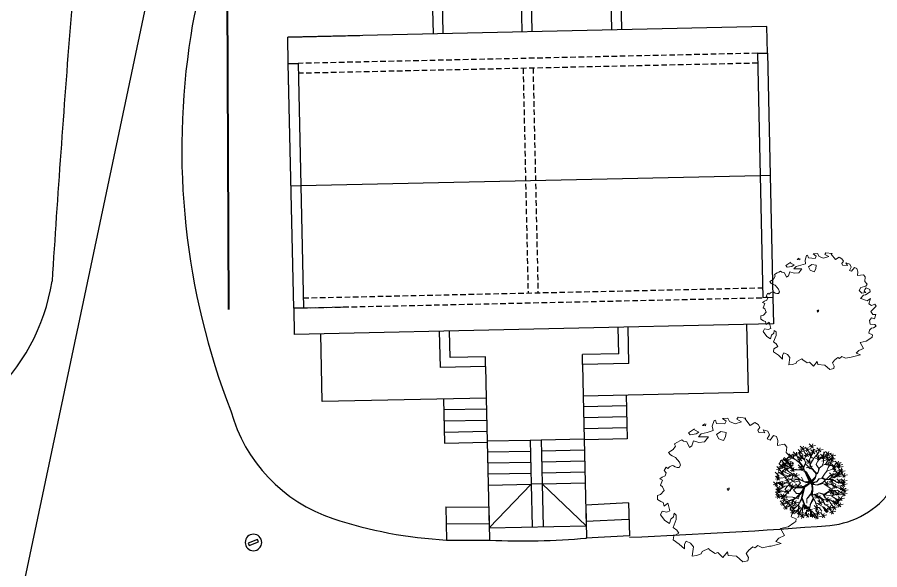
# Model space of a CAD drawing. Extents: x 2080 to 102399, y 2071 to 93424.
# Drawn here: x 86423 to 87206, y 80015 to 80517 of the extents above; entities that cross this region are included whole.
import ezdxf

# ---------------------------------------------------------------- set-up
doc = ezdxf.new("R2010")
doc.units = 0
doc.header["$LTSCALE"] = 20
doc.header["$MEASUREMENT"] = 0
doc.linetypes.add('HIDDEN', pattern=[0.375, 0.25, -0.125])
for name, color, linetype in [('DIMLINE', 254, 'Continuous'), ('ELEC', 11, 'Continuous'), ('road', 2, 'Continuous'), ('Roof lilne', 31, 'Continuous'), ('wall', 13, 'Continuous')]:
    doc.layers.add(name, color=color, linetype=linetype)
for name, color, linetype, lineweight in [('fence', 13, 'FENCELINE2', 40), ('Mango tree', 96, 'Continuous', 5), ('NEEM TREE', 84, 'Continuous', 5), ('sappotta', 114, 'Continuous', 5), ('tree', 60, 'Continuous', 0)]:
    doc.layers.add(name, color=color, linetype=linetype, lineweight=lineweight)
doc.linetypes.add('FENCELINE2', pattern='A,0.25,-0.1,[132,ltypeshp.shx,S=0.1,R=0,X=-0.1,Y=0],-0.1,1', length=1.45)

# ---------------------------------------------------------------- blocks, each defined once
blk = doc.blocks.new('TREE')
at = {"layer": 'tree', "linetype": 'ByBlock'}
for p, q in [((-0.273, 0.545), (-0.259, 0.653)), ((-0.205, 0.66), (-0.11, 0.584)), ((-0.172, 0.588), (-0.158, 0.695)), ((-0.135, 0.66), (-0.04, 0.584)), ((-0.103, 0.588), (-0.088, 0.695)), ((-0.033, 0.707), (0.062, 0.63)), ((-0.033, 0.664), (0.053, 0.689)), ((-0.03, 0.559), (-0.016, 0.666)), ((0.018, 0.656), (0.113, 0.579)), ((0.05, 0.583), (0.064, 0.691)), ((0.156, 0.556), (0.17, 0.664)), ((-0.47, 0.529), (-0.375, 0.452)), ((-0.47, 0.486), (-0.384, 0.511)), ((-0.437, 0.456), (-0.423, 0.564)), ((-0.314, 0.437), (-0.398, 0.504)), ((-0.362, 0.522), (-0.276, 0.546)), ((-0.361, 0.564), (-0.266, 0.488)), ((-0.329, 0.492), (-0.314, 0.599)), ((-0.306, 0.575), (-0.22, 0.6)), ((-0.29, 0.511), (-0.303, 0.57)), ((-0.206, 0.427), (-0.29, 0.511)), ((-0.224, 0.58), (-0.128, 0.503)), ((-0.224, 0.537), (-0.138, 0.562)), ((-0.207, 0.433), (-0.217, 0.605)), ((-0.205, 0.617), (-0.119, 0.642)), ((-0.191, 0.507), (-0.177, 0.615)), ((-0.14, 0.483), (-0.144, 0.522)), ((-0.135, 0.617), (-0.049, 0.642)), ((-0.118, 0.513), (-0.032, 0.538)), ((-0.117, 0.556), (-0.022, 0.479)), ((-0.089, 0.461), (-0.087, 0.635)), ((-0.085, 0.483), (-0.071, 0.591)), ((-0.063, 0.631), (0.032, 0.555)), ((-0.063, 0.588), (0.023, 0.613)), ((-0.055, 0.643), (-0.052, 0.59)), ((-0.052, 0.59), (-0.011, 0.48)), ((-0.047, 0.644), (-0.047, 0.611)), ((-0.042, 0.6), (-0.035, 0.643)), ((-0.005, 0.464), (-0.042, 0.6)), ((-0.003, 0.515), (0.083, 0.54)), ((-0.002, 0.558), (0.093, 0.481)), ((0.001, 0.473), (0.029, 0.592)), ((0.039, 0.586), (0.006, 0.477)), ((0.017, 0.613), (0.103, 0.638)), ((0.029, 0.592), (0.023, 0.645)), ((0.03, 0.485), (0.044, 0.593)), ((0.035, 0.641), (0.033, 0.588)), ((0.044, 0.637), (0.039, 0.586)), ((0.15, 0.552), (0.105, 0.639)), ((0.123, 0.629), (0.219, 0.552)), ((0.123, 0.586), (0.209, 0.611)), ((0.177, 0.413), (0.15, 0.552)), ((0.163, 0.545), (0.224, 0.6)), ((0.169, 0.409), (0.163, 0.545)), ((0.181, 0.406), (0.226, 0.503)), ((0.205, 0.587), (0.301, 0.511)), ((0.205, 0.544), (0.291, 0.569)), ((0.221, 0.392), (0.235, 0.5)), ((0.226, 0.503), (0.287, 0.569)), ((0.238, 0.515), (0.252, 0.622)), ((0.279, 0.402), (0.293, 0.509)), ((0.282, 0.487), (0.332, 0.535)), ((0.297, 0.5), (0.383, 0.525)), ((0.298, 0.543), (0.393, 0.466)), ((0.33, 0.47), (0.344, 0.578)), ((0.373, 0.553), (0.468, 0.477)), ((0.373, 0.511), (0.459, 0.535)), ((0.405, 0.481), (0.42, 0.589)), ((0.442, 0.399), (0.456, 0.507)), ((-0.624, 0.307), (-0.538, 0.332)), ((-0.623, 0.35), (-0.528, 0.273)), ((-0.591, 0.277), (-0.577, 0.385)), ((-0.561, 0.308), (-0.547, 0.415)), ((-0.543, 0.367), (-0.457, 0.391)), ((-0.542, 0.409), (-0.447, 0.333)), ((-0.449, 0.308), (-0.531, 0.364)), ((-0.48, 0.328), (-0.524, 0.371)), ((-0.475, 0.329), (-0.514, 0.378)), ((-0.51, 0.337), (-0.496, 0.444)), ((-0.501, 0.398), (-0.415, 0.423)), ((-0.5, 0.441), (-0.405, 0.364)), ((-0.452, 0.377), (-0.492, 0.415)), ((-0.468, 0.369), (-0.453, 0.476)), ((-0.354, 0.341), (-0.452, 0.377)), ((-0.314, 0.437), (-0.412, 0.488)), ((-0.398, 0.399), (-0.312, 0.424)), ((-0.397, 0.442), (-0.302, 0.366)), ((-0.388, 0.355), (-0.374, 0.462)), ((-0.295, 0.373), (-0.384, 0.406)), ((-0.365, 0.37), (-0.351, 0.477)), ((-0.284, 0.274), (-0.354, 0.341)), ((-0.295, 0.371), (-0.314, 0.437)), ((-0.252, 0.302), (-0.298, 0.373)), ((-0.233, 0.303), (-0.295, 0.371)), ((-0.274, 0.404), (-0.179, 0.328)), ((-0.274, 0.361), (-0.188, 0.386)), ((-0.241, 0.332), (-0.227, 0.439)), ((-0.12, 0.397), (-0.213, 0.432)), ((-0.108, 0.377), (-0.206, 0.427)), ((-0.123, 0.268), (-0.192, 0.36)), ((-0.112, 0.385), (-0.14, 0.483)), ((-0.075, 0.245), (-0.108, 0.377)), ((-0.105, 0.337), (-0.01, 0.261)), ((-0.095, 0.334), (-0.081, 0.379)), ((-0.083, 0.292), (-0.09, 0.349)), ((-0.081, 0.379), (-0.089, 0.461)), ((-0.073, 0.265), (-0.058, 0.372)), ((-0.059, 0.448), (0.036, 0.372)), ((-0.059, 0.406), (0.027, 0.43)), ((-0.026, 0.376), (-0.012, 0.483)), ((-0.009, 0.399), (-0.005, 0.464)), ((0.069, 0.306), (-0.009, 0.399)), ((0, 0.398), (0.001, 0.473)), ((0.07, 0.32), (0, 0.398)), ((0.075, 0.363), (0.171, 0.286)), ((0.075, 0.32), (0.161, 0.345)), ((0.108, 0.29), (0.122, 0.398)), ((0.141, 0.293), (0.169, 0.409)), ((0.143, 0.282), (0.177, 0.413)), ((0.188, 0.422), (0.274, 0.447)), ((0.189, 0.465), (0.284, 0.388)), ((0.235, 0.3), (0.267, 0.359)), ((0.246, 0.432), (0.332, 0.456)), ((0.247, 0.474), (0.342, 0.398)), ((0.265, 0.373), (0.282, 0.487)), ((0.267, 0.359), (0.357, 0.405)), ((0.274, 0.368), (0.285, 0.482)), ((0.282, 0.24), (0.296, 0.347)), ((0.331, 0.373), (0.417, 0.398)), ((0.332, 0.416), (0.427, 0.34)), ((0.357, 0.405), (0.397, 0.482)), ((0.364, 0.344), (0.378, 0.451)), ((0.387, 0.266), (0.402, 0.373)), ((0.409, 0.429), (0.495, 0.453)), ((0.41, 0.471), (0.505, 0.395)), ((0.411, 0.316), (0.458, 0.439)), ((0.412, 0.313), (0.536, 0.357)), ((0.426, 0.31), (0.537, 0.349)), ((0.542, 0.338), (0.432, 0.308)), ((0.444, 0.355), (0.539, 0.278)), ((0.444, 0.312), (0.53, 0.337)), ((0.477, 0.283), (0.491, 0.39)), ((0.514, 0.402), (0.6, 0.427)), ((0.515, 0.445), (0.61, 0.369)), ((0.547, 0.373), (0.561, 0.48)), ((-0.674, 0.161), (-0.588, 0.186)), ((-0.673, 0.204), (-0.578, 0.127)), ((-0.641, 0.132), (-0.626, 0.239)), ((-0.601, 0.221), (-0.506, 0.145)), ((-0.601, 0.179), (-0.515, 0.203)), ((-0.509, 0.25), (-0.584, 0.249)), ((-0.568, 0.149), (-0.554, 0.256)), ((-0.565, 0.242), (-0.479, 0.267)), ((-0.564, 0.285), (-0.469, 0.209)), ((-0.478, 0.18), (-0.563, 0.306)), ((-0.532, 0.213), (-0.518, 0.32)), ((-0.481, 0.182), (-0.517, 0.182)), ((-0.476, 0.233), (-0.509, 0.25)), ((-0.422, 0.097), (-0.478, 0.18)), ((-0.395, 0.219), (-0.476, 0.233)), ((-0.39, 0.223), (-0.449, 0.308)), ((-0.447, 0.273), (-0.351, 0.196)), ((-0.447, 0.23), (-0.361, 0.255)), ((-0.407, 0.225), (-0.445, 0.305)), ((-0.414, 0.2), (-0.4, 0.308)), ((-0.235, 0.3), (-0.39, 0.307)), ((-0.299, 0.218), (-0.39, 0.223)), ((-0.26, 0.197), (-0.339, 0.217)), ((-0.312, 0.273), (-0.217, 0.196)), ((-0.312, 0.23), (-0.227, 0.255)), ((-0.262, 0.214), (-0.299, 0.218)), ((-0.26, 0.236), (-0.284, 0.274)), ((-0.28, 0.2), (-0.265, 0.308)), ((-0.248, 0.16), (-0.262, 0.214)), ((-0.243, 0.166), (-0.26, 0.236)), ((-0.128, 0.063), (-0.243, 0.166)), ((-0.236, 0.178), (-0.14, 0.101)), ((-0.122, 0.26), (-0.233, 0.303)), ((-0.203, 0.106), (-0.189, 0.213)), ((-0.08, 0.211), (-0.122, 0.263)), ((-0.075, 0.181), (-0.122, 0.26)), ((-0.106, 0.295), (-0.02, 0.319)), ((-0.077, 0.189), (-0.075, 0.245)), ((-0.062, 0.105), (-0.077, 0.189)), ((-0.055, 0.145), (-0.076, 0.201)), ((-0.061, 0.128), (-0.023, 0.204)), ((0.002, 0.037), (0.098, 0.216)), ((0.016, 0.04), (0.088, 0.177)), ((0.088, 0.177), (0.038, 0.06)), ((0.099, 0.176), (0.043, 0.047)), ((0.044, 0.025), (0.111, 0.187)), ((0.092, 0.251), (0.069, 0.306)), ((0.106, 0.27), (0.07, 0.32)), ((0.097, 0.224), (0.092, 0.251)), ((0.098, 0.216), (0.099, 0.176)), ((0.106, 0.267), (0.141, 0.293)), ((0.106, 0.239), (0.143, 0.282)), ((0.111, 0.187), (0.106, 0.239)), ((0.146, 0.28), (0.235, 0.3)), ((0.233, 0.311), (0.147, 0.288)), ((0.171, 0.245), (0.266, 0.168)), ((0.219, 0.164), (0.188, 0.228)), ((0.188, 0.228), (0.219, 0.13)), ((0.203, 0.172), (0.217, 0.28)), ((0.219, 0.161), (0.256, 0.226)), ((0.23, 0.163), (0.264, 0.224)), ((0.249, 0.312), (0.344, 0.236)), ((0.249, 0.269), (0.335, 0.294)), ((0.258, 0.229), (0.331, 0.294)), ((0.264, 0.224), (0.401, 0.242)), ((0.331, 0.294), (0.411, 0.316)), ((0.343, 0.291), (0.426, 0.31)), ((0.401, 0.242), (0.545, 0.235)), ((0.418, 0.213), (0.513, 0.137)), ((0.418, 0.17), (0.504, 0.195)), ((0.424, 0.159), (0.482, 0.194)), ((0.451, 0.141), (0.465, 0.248)), ((0.482, 0.194), (0.552, 0.312)), ((0.507, 0.097), (0.612, 0.171)), ((0.525, 0.083), (0.539, 0.191)), ((0.543, 0.287), (0.638, 0.21)), ((0.543, 0.244), (0.629, 0.269)), ((0.545, 0.235), (0.583, 0.261)), ((0.576, 0.214), (0.59, 0.322)), ((-0.696, 0.067), (-0.61, 0.091)), ((-0.695, 0.109), (-0.6, 0.033)), ((-0.663, 0.037), (-0.649, 0.145)), ((-0.551, 0.034), (-0.643, -0.019)), ((-0.554, 0.036), (-0.634, 0.064)), ((-0.52, 0.114), (-0.622, 0.141)), ((-0.617, 0.009), (-0.522, -0.068)), ((-0.603, 0.078), (-0.517, 0.103)), ((-0.602, 0.121), (-0.507, 0.045)), ((-0.585, -0.064), (-0.571, 0.044)), ((-0.57, 0.049), (-0.556, 0.156)), ((-0.443, 0.057), (-0.551, 0.034)), ((-0.459, 0.055), (-0.523, 0.114)), ((-0.444, 0.06), (-0.52, 0.114)), ((-0.518, 0.024), (-0.423, -0.053)), ((-0.518, -0.019), (-0.433, 0.006)), ((-0.486, -0.048), (-0.471, 0.059)), ((-0.4, 0.037), (-0.443, 0.057)), ((-0.41, 0.046), (-0.425, 0.1)), ((-0.393, 0.041), (-0.422, 0.097)), ((-0.207, 0.033), (-0.4, 0.037)), ((-0.228, 0.012), (-0.389, 0.033)), ((-0.21, 0.018), (-0.329, -0.041)), ((-0.132, 0.037), (-0.324, -0.049)), ((-0.214, 0.023), (-0.282, 0.029)), ((-0.156, 0.05), (-0.248, 0.16)), ((-0.236, 0.135), (-0.15, 0.16)), ((-0.141, 0.058), (-0.223, 0.145)), ((-0.201, 0.034), (-0.21, 0.018)), ((-0.127, 0.055), (-0.201, 0.034)), ((-0.126, 0.049), (-0.197, 0.023)), ((0, 0), (-0.132, 0.037)), ((0, 0), (-0.126, 0.049)), ((-0.038, 0.025), (-0.118, 0.056)), ((-0.042, 0.069), (-0.062, 0.105)), ((-0.056, 0.1), (-0.061, 0.128)), ((-0.013, 0.029), (-0.058, 0.078)), ((0.006, 0.047), (-0.056, 0.1)), ((-0.003, 0.034), (-0.042, 0.069)), ((-0.005, 0.03), (-0.038, 0.025)), ((0, 0.003), (-0.026, -0.046)), ((-0.019, 0.017), (-0.002, 0.014)), ((0, 0.003), (-0.014, -0.047)), ((0.04, 0.032), (-0.005, 0.03)), ((-0.002, 0.014), (0.04, 0.032)), ((0, 0), (0.044, 0.025)), ((0, 0), (0.091, -0.073)), ((0, 0), (0.139, -0.009)), ((0.043, 0.047), (0.016, 0.04)), ((0.046, 0.011), (0.134, 0.001)), ((0.134, 0.001), (0.198, 0.023)), ((0.139, -0.009), (0.204, 0.018)), ((0.198, 0.023), (0.21, 0.064)), ((0.204, 0.018), (0.217, 0.054)), ((0.208, 0.013), (0.249, 0.015)), ((0.21, 0.064), (0.221, 0.147)), ((0.214, 0.023), (0.246, 0.017)), ((0.217, 0.054), (0.23, 0.163)), ((0.246, 0.017), (0.311, 0.048)), ((0.249, 0.015), (0.323, 0.041)), ((0.311, 0.048), (0.336, 0.133)), ((0.317, 0.046), (0.389, 0.033)), ((0.336, 0.133), (0.424, 0.159)), ((0.389, 0.033), (0.456, 0.05)), ((0.394, 0.036), (0.45, 0.001)), ((0.403, 0.15), (0.428, 0.151)), ((0.424, 0.159), (0.503, 0.136)), ((0.428, 0.151), (0.498, 0.132)), ((0.539, -0.18), (0.432, 0.012)), ((0.45, 0.001), (0.533, 0.007)), ((0.453, 0.094), (0.548, 0.017)), ((0.456, 0.05), (0.507, 0.095)), ((0.466, 0.002), (0.561, -0.075)), ((0.492, 0.113), (0.578, 0.138)), ((0.493, 0.156), (0.588, 0.079)), ((0.496, 0.109), (0.591, 0.032)), ((0.503, 0.136), (0.618, 0.152)), ((0.507, 0.095), (0.572, 0.089)), ((0.525, 0.036), (0.611, 0.061)), ((0.533, 0.007), (0.64, -0.062)), ((0.536, 0.007), (0.638, -0.031)), ((0.558, 0.007), (0.572, 0.114)), ((0.572, 0.089), (0.628, 0.107)), ((0.582, -0.077), (0.597, 0.031)), ((0.591, 0.075), (0.677, 0.099)), ((0.592, 0.117), (0.687, 0.041)), ((0.61, -0.014), (0.696, 0.011)), ((0.611, 0.029), (0.706, -0.047)), ((0.624, 0.045), (0.638, 0.152)), ((0.643, -0.043), (0.657, 0.064)), ((-0.682, -0.055), (-0.587, -0.131)), ((-0.682, -0.098), (-0.597, -0.073)), ((-0.65, -0.127), (-0.635, -0.02)), ((-0.454, -0.073), (-0.64, -0.051)), ((-0.529, -0.128), (-0.626, -0.133)), ((-0.618, -0.034), (-0.532, -0.009)), ((-0.526, -0.13), (-0.611, -0.175)), ((-0.588, -0.237), (-0.574, -0.129)), ((-0.454, -0.076), (-0.529, -0.128)), ((-0.387, -0.146), (-0.455, -0.168)), ((-0.334, -0.044), (-0.454, -0.076)), ((-0.342, -0.062), (-0.452, -0.073)), ((-0.437, -0.248), (-0.422, -0.141)), ((-0.417, -0.165), (-0.398, -0.159)), ((-0.324, -0.049), (-0.4, -0.184)), ((-0.329, -0.041), (-0.387, -0.146)), ((-0.285, -0.131), (-0.347, -0.181)), ((-0.171, -0.129), (-0.285, -0.131)), ((-0.172, -0.14), (-0.282, -0.134)), ((-0.161, -0.155), (-0.227, -0.298)), ((-0.163, -0.13), (-0.188, -0.191)), ((-0.078, -0.099), (-0.163, -0.13)), ((-0.133, -0.136), (-0.161, -0.155)), ((-0.069, -0.103), (-0.158, -0.138)), ((-0.149, -0.159), (-0.079, -0.113)), ((-0.149, -0.159), (-0.133, -0.192)), ((-0.026, -0.046), (-0.078, -0.099)), ((-0.014, -0.047), (-0.069, -0.103)), ((0.004, -0.038), (-0.063, -0.105)), ((0.079, -0.072), (-0.003, -0.031)), ((-0.003, -0.05), (0.044, -0.129)), ((0, -0.016), (0.079, -0.072)), ((0.007, -0.04), (0.046, -0.126)), ((0.022, -0.012), (0.134, -0.013)), ((0.129, -0.165), (0.041, -0.112)), ((0.044, -0.129), (0.133, -0.189)), ((0.046, -0.126), (0.13, -0.176)), ((0.078, -0.078), (0.151, -0.08)), ((0.091, -0.073), (0.155, -0.074)), ((0.151, -0.08), (0.196, -0.117)), ((0.155, -0.074), (0.169, -0.091)), ((0.169, -0.091), (0.199, -0.117)), ((0.199, -0.117), (0.211, -0.159)), ((0.2, -0.122), (0.28, -0.1)), ((0.291, -0.098), (0.201, -0.111)), ((0.211, -0.159), (0.258, -0.235)), ((0.216, -0.119), (0.216, -0.153)), ((0.216, -0.153), (0.259, -0.224)), ((0.28, -0.1), (0.361, -0.1)), ((0.355, -0.099), (0.432, -0.075)), ((0.361, -0.1), (0.461, -0.159)), ((0.432, -0.075), (0.535, -0.071)), ((0.451, -0.001), (0.547, -0.192)), ((0.461, -0.159), (0.582, -0.147)), ((0.466, -0.041), (0.552, -0.016)), ((0.488, -0.218), (0.503, -0.11)), ((0.498, -0.069), (0.584, -0.044)), ((0.499, -0.026), (0.594, -0.103)), ((0.514, -0.191), (0.529, -0.084)), ((0.55, -0.004), (0.645, -0.081)), ((0.55, -0.047), (0.636, -0.022)), ((0.634, -0.043), (0.557, -0.003)), ((0.562, -0.138), (0.658, -0.214)), ((0.562, -0.181), (0.648, -0.156)), ((0.582, -0.147), (0.612, -0.162)), ((0.595, -0.21), (0.609, -0.103)), ((-0.669, -0.223), (-0.583, -0.198)), ((-0.632, -0.239), (-0.536, -0.316)), ((-0.632, -0.282), (-0.546, -0.257)), ((-0.621, -0.164), (-0.525, -0.241)), ((-0.621, -0.207), (-0.535, -0.182)), ((-0.455, -0.168), (-0.611, -0.187)), ((-0.607, -0.197), (-0.556, -0.183)), ((-0.553, -0.188), (-0.605, -0.205)), ((-0.599, -0.312), (-0.585, -0.204)), ((-0.468, -0.173), (-0.583, -0.255)), ((-0.506, -0.281), (-0.565, -0.299)), ((-0.558, -0.304), (-0.462, -0.38)), ((-0.558, -0.347), (-0.472, -0.322)), ((-0.477, -0.172), (-0.553, -0.188)), ((-0.525, -0.376), (-0.511, -0.269)), ((-0.478, -0.282), (-0.508, -0.303)), ((-0.37, -0.277), (-0.506, -0.281)), ((-0.407, -0.172), (-0.477, -0.172)), ((-0.469, -0.176), (-0.374, -0.253)), ((-0.469, -0.219), (-0.384, -0.194)), ((-0.461, -0.26), (-0.365, -0.337)), ((-0.461, -0.303), (-0.375, -0.278)), ((-0.428, -0.333), (-0.414, -0.225)), ((-0.395, -0.276), (-0.417, -0.327)), ((-0.39, -0.275), (-0.409, -0.34)), ((-0.407, -0.172), (-0.4, -0.227)), ((-0.4, -0.184), (-0.39, -0.275)), ((-0.4, -0.227), (-0.395, -0.276)), ((-0.37, -0.277), (-0.303, -0.243)), ((-0.325, -0.247), (-0.37, -0.277)), ((-0.206, -0.219), (-0.325, -0.247)), ((-0.309, -0.422), (-0.295, -0.315)), ((-0.303, -0.243), (-0.21, -0.231)), ((-0.239, -0.305), (-0.279, -0.382)), ((-0.188, -0.191), (-0.235, -0.311)), ((-0.235, -0.311), (-0.207, -0.482)), ((-0.19, -0.422), (-0.175, -0.315)), ((-0.114, -0.27), (-0.177, -0.373)), ((-0.172, -0.262), (-0.086, -0.237)), ((-0.171, -0.219), (-0.076, -0.295)), ((-0.16, -0.164), (-0.132, -0.198)), ((-0.139, -0.291), (-0.125, -0.184)), ((-0.133, -0.192), (-0.055, -0.238)), ((-0.132, -0.198), (-0.107, -0.275)), ((-0.127, -0.208), (-0.055, -0.238)), ((-0.117, -0.218), (-0.106, -0.28)), ((-0.107, -0.275), (-0.112, -0.359)), ((-0.11, -0.295), (-0.106, -0.381)), ((-0.102, -0.288), (-0.096, -0.39)), ((-0.055, -0.238), (-0.018, -0.338)), ((-0.011, -0.334), (-0.049, -0.242)), ((-0.049, -0.39), (-0.027, -0.322)), ((0.13, -0.176), (0.158, -0.274)), ((0.132, -0.17), (0.336, -0.203)), ((0.14, -0.213), (0.235, -0.29)), ((0.14, -0.256), (0.226, -0.231)), ((0.145, -0.229), (0.153, -0.393)), ((0.158, -0.274), (0.224, -0.316)), ((0.172, -0.286), (0.187, -0.178)), ((0.224, -0.316), (0.223, -0.378)), ((0.226, -0.313), (0.278, -0.369)), ((0.235, -0.259), (0.331, -0.336)), ((0.235, -0.302), (0.321, -0.277)), ((0.258, -0.235), (0.307, -0.28)), ((0.259, -0.224), (0.326, -0.243)), ((0.268, -0.332), (0.282, -0.224)), ((0.309, -0.274), (0.269, -0.233)), ((0.269, -0.233), (0.328, -0.252)), ((0.307, -0.28), (0.318, -0.39)), ((0.322, -0.241), (0.408, -0.216)), ((0.323, -0.198), (0.418, -0.275)), ((0.326, -0.243), (0.348, -0.287)), ((0.336, -0.203), (0.433, -0.262)), ((0.348, -0.287), (0.422, -0.314)), ((0.35, -0.281), (0.568, -0.298)), ((0.355, -0.27), (0.37, -0.163)), ((0.392, -0.3), (0.558, -0.305)), ((0.405, -0.334), (0.491, -0.309)), ((0.406, -0.291), (0.501, -0.368)), ((0.422, -0.314), (0.489, -0.409)), ((0.429, -0.202), (0.524, -0.279)), ((0.438, -0.363), (0.453, -0.256)), ((0.461, -0.275), (0.475, -0.167)), ((0.488, -0.336), (0.574, -0.311)), ((0.489, -0.293), (0.584, -0.369)), ((0.5, -0.309), (0.586, -0.284)), ((0.521, -0.365), (0.535, -0.258)), ((0.528, -0.209), (0.623, -0.285)), ((0.528, -0.252), (0.613, -0.227)), ((0.547, -0.192), (0.592, -0.243)), ((0.554, -0.182), (0.649, -0.259)), ((0.554, -0.225), (0.639, -0.2)), ((-0.417, -0.327), (-0.504, -0.395)), ((-0.423, -0.345), (-0.497, -0.402)), ((-0.488, -0.392), (-0.392, -0.468)), ((-0.488, -0.435), (-0.402, -0.41)), ((-0.484, -0.411), (-0.423, -0.345)), ((-0.409, -0.34), (-0.482, -0.422)), ((-0.475, -0.506), (-0.389, -0.482)), ((-0.474, -0.464), (-0.379, -0.54)), ((-0.455, -0.464), (-0.441, -0.357)), ((-0.442, -0.536), (-0.428, -0.429)), ((-0.404, -0.341), (-0.422, -0.465)), ((-0.399, -0.472), (-0.313, -0.447)), ((-0.398, -0.429), (-0.303, -0.505)), ((-0.343, -0.421), (-0.396, -0.488)), ((-0.366, -0.501), (-0.351, -0.394)), ((-0.279, -0.382), (-0.343, -0.421)), ((-0.342, -0.35), (-0.247, -0.426)), ((-0.342, -0.393), (-0.256, -0.368)), ((-0.268, -0.436), (-0.288, -0.496)), ((-0.276, -0.387), (-0.268, -0.436)), ((-0.213, -0.463), (-0.252, -0.579)), ((-0.209, -0.482), (-0.24, -0.585)), ((-0.207, -0.482), (-0.235, -0.596)), ((-0.222, -0.35), (-0.127, -0.426)), ((-0.222, -0.392), (-0.137, -0.368)), ((-0.112, -0.359), (-0.155, -0.473)), ((-0.155, -0.473), (-0.142, -0.549)), ((-0.106, -0.381), (-0.152, -0.472)), ((-0.152, -0.475), (-0.115, -0.511)), ((-0.096, -0.39), (-0.033, -0.466)), ((-0.092, -0.455), (-0.006, -0.43)), ((-0.091, -0.412), (0.004, -0.489)), ((-0.019, -0.332), (-0.084, -0.48)), ((-0.034, -0.463), (-0.063, -0.521)), ((-0.059, -0.485), (-0.045, -0.377)), ((-0.033, -0.466), (-0.018, -0.508)), ((-0.018, -0.338), (0.05, -0.461)), ((-0.008, -0.336), (0.113, -0.369)), ((-0.008, -0.35), (0.116, -0.374)), ((0.05, -0.461), (0.132, -0.517)), ((0.051, -0.469), (0.065, -0.634)), ((0.074, -0.635), (0.052, -0.477)), ((0.068, -0.426), (0.164, -0.502)), ((0.068, -0.469), (0.154, -0.444)), ((0.07, -0.421), (0.156, -0.396)), ((0.071, -0.378), (0.166, -0.455)), ((0.101, -0.498), (0.115, -0.391)), ((0.103, -0.45), (0.117, -0.343)), ((0.113, -0.369), (0.15, -0.424)), ((0.118, -0.365), (0.26, -0.428)), ((0.15, -0.424), (0.207, -0.482)), ((0.153, -0.568), (0.167, -0.461)), ((0.191, -0.413), (0.277, -0.388)), ((0.192, -0.37), (0.287, -0.447)), ((0.207, -0.482), (0.209, -0.59)), ((0.223, -0.378), (0.261, -0.503)), ((0.224, -0.442), (0.238, -0.335)), ((0.247, -0.45), (0.265, -0.545)), ((0.26, -0.428), (0.35, -0.533)), ((0.272, -0.589), (0.286, -0.482)), ((0.317, -0.417), (0.403, -0.392)), ((0.318, -0.374), (0.413, -0.451)), ((0.318, -0.39), (0.376, -0.506)), ((0.319, -0.476), (0.415, -0.553)), ((0.401, -0.488), (0.324, -0.398)), ((0.35, -0.446), (0.364, -0.339)), ((0.352, -0.548), (0.366, -0.441)), ((0.391, -0.495), (0.362, -0.453)), ((0.362, -0.453), (0.382, -0.505)), ((0.371, -0.479), (0.457, -0.454)), ((0.372, -0.436), (0.467, -0.513)), ((0.404, -0.509), (0.418, -0.401)), ((0.459, -0.372), (0.554, -0.449)), ((0.459, -0.415), (0.545, -0.39)), ((0.492, -0.444), (0.506, -0.337)), ((-0.38, -0.584), (-0.294, -0.559)), ((-0.379, -0.541), (-0.284, -0.618)), ((-0.347, -0.614), (-0.333, -0.506)), ((-0.255, -0.573), (-0.169, -0.548)), ((-0.254, -0.53), (-0.159, -0.607)), ((-0.222, -0.602), (-0.208, -0.495)), ((-0.219, -0.63), (-0.123, -0.707)), ((-0.219, -0.673), (-0.133, -0.648)), ((-0.186, -0.702), (-0.172, -0.595)), ((-0.185, -0.589), (-0.099, -0.564)), ((-0.184, -0.546), (-0.089, -0.622)), ((-0.142, -0.549), (-0.158, -0.619)), ((-0.152, -0.618), (-0.138, -0.511)), ((-0.128, -0.611), (-0.033, -0.688)), ((-0.128, -0.654), (-0.043, -0.629)), ((-0.096, -0.683), (-0.081, -0.576)), ((-0.063, -0.521), (-0.092, -0.63)), ((-0.046, -0.61), (0.04, -0.585)), ((-0.045, -0.567), (0.05, -0.644)), ((-0.018, -0.508), (-0.018, -0.637)), ((-0.017, -0.547), (0.01, -0.641)), ((-0.013, -0.64), (0.001, -0.532)), ((-0.002, -0.637), (-0.013, -0.583)), ((0.004, -0.728), (0.018, -0.621)), ((0.01, -0.616), (0.096, -0.591)), ((0.011, -0.573), (0.106, -0.649)), ((0.043, -0.645), (0.057, -0.538)), ((0.077, -0.644), (0.163, -0.62)), ((0.078, -0.602), (0.173, -0.678)), ((0.11, -0.674), (0.125, -0.567)), ((0.12, -0.496), (0.216, -0.573)), ((0.12, -0.539), (0.206, -0.514)), ((0.132, -0.517), (0.198, -0.609)), ((0.178, -0.59), (0.274, -0.666)), ((0.178, -0.633), (0.264, -0.608)), ((0.211, -0.662), (0.225, -0.555)), ((0.239, -0.56), (0.325, -0.535)), ((0.24, -0.517), (0.335, -0.593)), ((0.244, -0.559), (0.339, -0.635)), ((0.244, -0.602), (0.33, -0.577)), ((0.261, -0.503), (0.292, -0.568)), ((0.266, -0.53), (0.284, -0.575)), ((0.277, -0.631), (0.291, -0.524)), ((0.319, -0.519), (0.405, -0.494)), ((-0.029, -0.656), (0.067, -0.732)), ((-0.029, -0.698), (0.057, -0.674))]:
    blk.add_line(p, q, dxfattribs=at)
blk = doc.blocks.new('NEEM')
at = {"layer": 'sappotta', "linetype": 'Continuous'}
for p, q in [((-0.213, 1.092), (-0.242, 1.007)), ((-0.191, 1.099), (-0.213, 1.092)), ((-0.177, 1.048), (-0.191, 1.099)), ((0.003, 1.132), (-0.083, 1.127)), ((-0.083, 1.127), (-0.023, 1.083)), ((-0.023, 1.083), (-0.043, 1.039)), ((0.03, 1.077), (0.003, 1.132)), ((0.162, 1.144), (0.142, 1.112)), ((0.142, 1.112), (0.216, 1.072)), ((0.283, 1.13), (0.162, 1.144)), ((0.267, 1.123), (0.283, 1.13)), ((0.351, 1.016), (0.267, 1.123)), ((-0.517, 0.963), (-0.614, 0.901)), ((-0.521, 0.945), (-0.521, 0.945)), ((-0.449, 0.913), (-0.521, 0.945)), ((-0.359, 1.043), (-0.396, 1.016)), ((-0.396, 1.016), (-0.345, 1.011)), ((-0.345, 1.011), (-0.34, 1.039)), ((-0.242, 1.007), (-0.23, 0.935)), ((-0.043, 1.039), (-0.177, 1.048)), ((0.114, 1.043), (0.03, 1.077)), ((0.216, 1.072), (0.114, 1.043)), ((0.421, 1.063), (0.351, 1.016)), ((0.473, 1.03), (0.421, 1.063)), ((0.472, 0.942), (0.501, 0.982)), ((0.501, 0.982), (0.473, 1.03)), ((0.551, 0.95), (0.581, 0.9)), ((0.627, 0.928), (0.551, 0.95)), ((-0.614, 0.901), (-0.589, 0.87)), ((-0.589, 0.87), (-0.494, 0.884)), ((-0.494, 0.884), (-0.449, 0.913)), ((-0.415, 0.884), (-0.459, 0.839)), ((-0.459, 0.839), (-0.303, 0.837)), ((-0.32, 0.906), (-0.415, 0.884)), ((-0.303, 0.837), (-0.361, 0.762)), ((-0.23, 0.935), (-0.32, 0.906)), ((-0.108, 0.922), (-0.177, 0.872)), ((-0.177, 0.872), (-0.139, 0.809)), ((-0.139, 0.809), (-0.067, 0.78)), ((-0.027, 0.908), (-0.108, 0.922)), ((-0.067, 0.78), (-0.034, 0.839)), ((-0.034, 0.839), (-0.027, 0.908)), ((0.483, 0.908), (0.472, 0.942)), ((0.581, 0.9), (0.483, 0.908)), ((0.616, 0.806), (0.654, 0.87)), ((0.654, 0.87), (0.627, 0.928)), ((0.715, 0.86), (0.66, 0.788)), ((0.762, 0.844), (0.715, 0.86)), ((0.783, 0.779), (0.762, 0.844)), ((-0.818, 0.692), (-0.85, 0.638)), ((-0.783, 0.757), (-0.83, 0.729)), ((-0.83, 0.729), (-0.826, 0.714)), ((-0.826, 0.714), (-0.818, 0.692)), ((-0.749, 0.774), (-0.783, 0.757)), ((-0.717, 0.789), (-0.749, 0.774)), ((-0.689, 0.772), (-0.717, 0.789)), ((-0.638, 0.758), (-0.689, 0.772)), ((-0.598, 0.672), (-0.638, 0.758)), ((-0.562, 0.699), (-0.598, 0.672)), ((-0.533, 0.776), (-0.562, 0.699)), ((-0.452, 0.75), (-0.533, 0.776)), ((-0.361, 0.762), (-0.452, 0.75)), ((0.66, 0.788), (0.616, 0.806)), ((0.776, 0.704), (0.783, 0.779)), ((0.888, 0.723), (0.776, 0.704)), ((0.924, 0.679), (0.888, 0.723)), ((0.913, 0.591), (0.924, 0.679)), ((-0.892, 0.613), (-0.923, 0.594)), ((-0.923, 0.594), (-0.895, 0.555)), ((-0.895, 0.555), (-0.868, 0.54)), ((-0.85, 0.638), (-0.892, 0.613)), ((-0.868, 0.54), (-0.818, 0.517)), ((0.964, 0.541), (0.913, 0.591)), ((0.934, 0.5), (0.964, 0.541)), ((-0.818, 0.517), (-0.752, 0.44)), ((-0.752, 0.44), (-0.735, 0.394)), ((0.804, 0.415), (0.84, 0.475)), ((0.86, 0.367), (0.804, 0.415)), ((0.84, 0.475), (0.934, 0.5)), ((0.917, 0.437), (0.904, 0.404)), ((0.904, 0.404), (0.933, 0.378)), ((0.942, 0.471), (0.917, 0.437)), ((1.014, 0.439), (0.942, 0.471)), ((1.018, 0.389), (1.014, 0.439)), ((-0.96, 0.366), (-0.994, 0.31)), ((-0.994, 0.31), (-0.961, 0.275)), ((-0.961, 0.275), (-0.978, 0.229)), ((-0.935, 0.345), (-0.96, 0.366)), ((-0.908, 0.372), (-0.935, 0.345)), ((-0.87, 0.389), (-0.908, 0.372)), ((-0.846, 0.386), (-0.87, 0.389)), ((-0.821, 0.367), (-0.846, 0.386)), ((-0.788, 0.359), (-0.821, 0.367)), ((-0.757, 0.361), (-0.788, 0.359)), ((-0.735, 0.394), (-0.757, 0.361)), ((0.829, 0.259), (0.888, 0.326)), ((0.933, 0.378), (0.86, 0.367)), ((0.888, 0.326), (0.93, 0.332)), ((0.93, 0.332), (1.018, 0.389)), ((-1.023, 0.208), (-1.062, 0.182)), ((-1.062, 0.182), (-1.02, 0.162)), ((-1.02, 0.162), (-1.049, 0.084)), ((-0.978, 0.229), (-1.023, 0.208)), ((0.838, 0.262), (0.829, 0.259)), ((0.931, 0.228), (0.838, 0.262)), ((0.962, 0.217), (0.931, 0.228)), ((1.025, 0.259), (0.962, 0.217)), ((0.996, 0.16), (1.025, 0.259)), ((1.046, 0.129), (0.996, 0.16)), ((1.109, 0.149), (1.046, 0.129)), ((1.137, 0.114), (1.109, 0.149)), ((-1.049, 0.084), (-1.017, 0.059)), ((-1.017, 0.059), (-0.991, -0.002)), ((0.02, 0.041), (-0.009, 0.024)), ((-0.009, 0.024), (0, 0)), ((0, 0), (0.014, 0.011)), ((0.014, 0.011), (0.027, 0.031)), ((1.029, 0.011), (1.074, 0.049)), ((1.074, -0.047), (1.029, 0.011)), ((1.074, 0.049), (1.137, 0.114)), ((-1.097, -0.077), (-1.098, -0.14)), ((-1.048, -0.062), (-1.097, -0.077)), ((-0.991, -0.002), (-1.048, -0.062)), ((1.007, -0.166), (1.046, -0.114)), ((1.046, -0.114), (1.1, -0.129)), ((1.129, -0.047), (1.074, -0.047)), ((1.1, -0.129), (1.129, -0.047)), ((-1.098, -0.14), (-1.044, -0.173)), ((-1.044, -0.173), (-1.007, -0.185)), ((-1.007, -0.185), (-0.992, -0.244)), ((-0.992, -0.244), (-0.937, -0.198)), ((-0.937, -0.198), (-0.93, -0.213)), ((-0.93, -0.213), (-0.902, -0.318)), ((1.016, -0.234), (1.007, -0.166)), ((1.11, -0.243), (1.016, -0.234)), ((1.137, -0.273), (1.11, -0.243)), ((-1.025, -0.325), (-1.052, -0.378)), ((-1.052, -0.378), (-0.982, -0.471)), ((-0.953, -0.336), (-1.025, -0.325)), ((-0.902, -0.318), (-0.953, -0.336)), ((-0.848, -0.411), (-0.837, -0.355)), ((-0.837, -0.355), (-0.803, -0.383)), ((-0.803, -0.383), (-0.803, -0.452)), ((0.992, -0.411), (1.004, -0.349)), ((1.004, -0.349), (1.045, -0.311)), ((1.045, -0.311), (1.083, -0.306)), ((1.083, -0.306), (1.137, -0.273)), ((-0.982, -0.471), (-0.91, -0.516)), ((-0.91, -0.516), (-0.888, -0.446)), ((-0.888, -0.446), (-0.848, -0.411)), ((-0.803, -0.452), (-0.853, -0.576)), ((0.943, -0.565), (1.032, -0.503)), ((1.066, -0.443), (0.992, -0.411)), ((1.032, -0.503), (1.061, -0.484)), ((1.061, -0.484), (1.066, -0.443)), ((-0.853, -0.576), (-0.797, -0.619)), ((-0.766, -0.668), (-0.844, -0.71)), ((-0.797, -0.619), (-0.766, -0.668)), ((0.826, -0.591), (0.943, -0.565)), ((0.887, -0.704), (0.826, -0.591)), ((-0.844, -0.71), (-0.852, -0.77)), ((-0.852, -0.77), (-0.758, -0.838)), ((-0.676, -0.836), (-0.649, -0.791)), ((-0.649, -0.791), (-0.582, -0.82)), ((0.751, -0.797), (0.797, -0.747)), ((0.834, -0.828), (0.751, -0.797)), ((0.797, -0.747), (0.887, -0.704)), ((-0.758, -0.838), (-0.675, -0.912)), ((-0.675, -0.912), (-0.676, -0.836)), ((-0.582, -0.82), (-0.534, -0.881)), ((-0.534, -0.881), (-0.554, -1.025)), ((-0.401, -0.955), (-0.302, -0.907)), ((-0.302, -0.907), (-0.286, -0.926)), ((-0.286, -0.926), (-0.197, -0.986)), ((0.287, -0.982), (0.327, -0.932)), ((0.327, -0.932), (0.391, -0.879)), ((0.391, -0.879), (0.423, -0.897)), ((0.423, -0.897), (0.47, -0.86)), ((0.47, -0.86), (0.543, -0.896)), ((0.543, -0.896), (0.652, -0.871)), ((0.652, -0.871), (0.68, -0.867)), ((0.68, -0.867), (0.834, -0.828)), ((-0.554, -1.025), (-0.486, -1.015)), ((-0.486, -1.015), (-0.413, -0.988)), ((-0.413, -0.988), (-0.401, -0.955)), ((-0.197, -0.986), (-0.157, -0.969)), ((-0.157, -0.969), (-0.078, -1.049)), ((-0.078, -1.049), (-0.006, -0.96)), ((-0.006, -0.96), (0.006, -1.017)), ((0.006, -1.017), (0.139, -1.026)), ((0.139, -1.026), (0.236, -1.115)), ((0.324, -1.046), (0.287, -0.982)), ((0.314, -1.096), (0.324, -1.046)), ((0.236, -1.115), (0.314, -1.096))]:
    blk.add_line(p, q, dxfattribs=at)
blk = doc.blocks.new('A$C1BE224B4')
for p, q in [((-85.5, 192), (-85.5, 135)), ((-85.5, 192), (85.5, 192)), ((85.5, 192), (85.5, 135)), ((-76.5, 183), (-76.5, 135)), ((-76.5, 183), (-67.5, 183)), ((-67.5, 187.5), (-67.5, 183)), ((-67.5, 187.5), (-13.5, 187.5)), ((-13.5, 183), (-13.5, 187.5)), ((-13.5, 183), (-4.5, 183)), ((-4.5, 135), (-4.5, 183)), ((4.5, 183), (13.5, 183)), ((4.5, 135), (4.5, 183)), ((13.5, 187.5), (67.5, 187.5)), ((13.5, 183), (13.5, 187.5)), ((67.5, 187.5), (67.5, 183)), ((67.5, 183), (76.5, 183)), ((76.5, 183), (76.5, 135)), ((-85.51, -168), (-85.51, -135)), ((-76.51, -159), (-76.51, -135)), ((76.49, -159), (76.49, -135)), ((85.49, -168), (85.49, -135)), ((-44.5, -159), (-76.51, -159)), ((-44.5, -168), (-44.5, -159)), ((76.49, -159), (43.5, -159)), ((43.5, -168), (43.5, -159)), ((-44.5, -168), (-85.51, -168)), ((-44.5, -168), (-44.5, -196.5)), ((85.49, -168), (43.5, -168)), ((43.5, -168), (43.5, -196.5)), ((-83.5, -196.5), (-83.5, -236.5)), ((-44.5, -196.5), (-44.5, -314.5)), ((43.5, -196.5), (43.5, -314.5)), ((82.5, -196.5), (82.5, -236.5)), ((-44.5, -235.5), (-5.5, -235.5)), ((4.5, -235.5), (43.5, -235.5)), ((-44.5, -245.5), (-5.5, -245.5)), ((4.5, -245.5), (43.5, -245.5)), ((-44.5, -255.5), (-5.5, -255.5)), ((4.5, -255.5), (43.5, -255.5)), ((-44.5, -265.5), (-5.5, -265.5)), ((4.5, -265.5), (43.5, -265.5)), ((-44.5, -275.5), (-5.5, -275.5)), ((-5.5, -275.5), (-44.5, -314.5)), ((-5.5, -275.5), (-5.5, -314.5)), ((4.5, -275.5), (43.5, -275.5)), ((4.5, -275.5), (4.5, -314.5)), ((4.5, -275.5), (43.5, -314.5)), ((-44.5, -314.5), (43.5, -314.5))]:
    blk.add_line(p, q)
at = {"lineweight": -2}
for p, q in [((-44.5, -206.5), (-83.5, -206.5)), ((82.5, -206.5), (43.5, -206.5)), ((-83.5, -216.5), (-44.5, -216.5)), ((82.5, -216.5), (43.5, -216.5)), ((-83.5, -226.5), (-44.5, -226.5)), ((82.5, -226.5), (43.5, -226.5)), ((-83.5, -236.5), (-44.5, -236.5)), ((82.5, -236.5), (43.5, -236.5))]:
    blk.add_line(p, q, dxfattribs=at)
at = {"layer": 'Roof lilne'}
for p, q in [((-217.5, 111), (-217.5, 135)), ((217.5, 135), (-217.5, 135)), ((217.5, 111), (217.5, 135)), ((-208.5, 0), (208.5, 0)), ((-217.5, -111), (-217.5, -135)), ((217.5, -111), (217.5, -135)), ((217.5, -135), (-217.5, -135)), ((-193.5, -196.5), (-193.5, -135)), ((193.5, -196.5), (193.5, -135)), ((-44.5, -196.5), (-193.5, -196.5)), ((43.5, -196.5), (193.5, -196.5))]:
    blk.add_line(p, q, dxfattribs=at)
at = {"layer": 'wall', "color": 2}
for p, q in [((-217.5, -111), (-217.5, 111)), ((-217.5, 111), (-208.5, 111)), ((-208.5, 111), (-208.5, -111)), ((208.5, 111), (208.5, -111)), ((208.5, 111), (217.5, 111)), ((217.5, 111), (217.5, -111)), ((-217.5, 0), (-208.5, 0)), ((208.5, 0), (217.5, 0)), ((-208.5, -111), (-217.5, -111)), ((217.5, -111), (208.5, -111))]:
    blk.add_line(p, q, dxfattribs=at)
at = {"layer": 'wall', "color": 7, "linetype": 'HIDDEN'}
for p, q in [((208.5, 111), (-208.5, 111)), ((208.5, 102), (-208.5, 102)), ((-4.5, 102), (-4.5, -102)), ((4.5, 102), (4.5, -102)), ((-208.5, -102), (208.5, -102)), ((-217.5, -111), (208.5, -111))]:
    blk.add_line(p, q, dxfattribs=at)
at = {"layer": 'wall'}
for p, q in [((-5.5, -235.5), (4.5, -235.5)), ((-5.5, -235.5), (-5.5, -275.5)), ((4.5, -235.5), (4.5, -275.5)), ((4.5, -275.5), (-5.5, -275.5))]:
    blk.add_line(p, q, dxfattribs=at)
blk = doc.blocks.new('A$C16A84746')
at = {"layer": 'ELEC'}
blk.add_lwpolyline([(14.9, 44.1), (61.5, 44.1), (61.5, 32.9), (14.9, 32.9)], close=True, dxfattribs=at)
blk.add_circle((38.5, 38.5), 38.5, dxfattribs=at)

msp = doc.modelspace()

# ---------------------------------------------------------------- linework, layer by layer
at = {"ltscale": 0.5}
for p, q in [((86674.165, 80252.848), (86721.037, 80253.886)), ((86978.153, 80075.939), (86939.186, 80074.02)), ((86978.153, 80075.939), (86978.817, 80045.935)), ((86812.193, 80072.265), (86812.858, 80042.261)), ((86812.193, 80072.265), (86851.207, 80072.072)), ((86851.207, 80072.072), (86851.872, 80042.05)), ((86939.186, 80074.02), (86939.85, 80043.998)), ((86978.079, 80060.917), (86939.518, 80059.018)), ((86812.932, 80057.261), (86851.539, 80057.07)), ((86978.817, 80045.935), (86939.476, 80043.998)), ((86812.858, 80042.261), (86852.246, 80042.066))]:
    msp.add_line(p, q, dxfattribs=at)
msp.add_lwpolyline([(84488.225, 81071.259), (86624.09, 80927.063), (86257.87, 79191.779), (84124.83, 79397.719), (84488.225, 81071.259)], dxfattribs=at)
for centre, radius, start, end in [((87153.617, 80132.439), 77.23, 275.329524, 324.953791), ((86834.508, 80438.552), 396.883, 251.688171, 266.872833), ((86777.322, 85004.835), 4964.125, 272.326577, 274.430393), ((86880.978, 80720.806), 679.348, 267.576046, 274.97574), ((86939.647, 80440.88), 396.883, 269.975293, 270.029309), ((86834.508, 80438.552), 396.883, 272.507459, 272.561476)]:
    msp.add_arc(centre, radius, start, end, dxfattribs=at)
at = {"layer": 'DIMLINE', "ltscale": 0.5}
for p, q in [((86668.72, 80498.788), (86734.361, 80500.241)), ((86669.821, 80449.048), (86669.251, 80474.794))]:
    msp.add_line(p, q, dxfattribs=at)
at = {"layer": 'fence', "linetype": 'Continuous', "ltscale": 0.5}
msp.add_line((86615.43, 80251.548), (86614.114, 80570.73), dxfattribs=at)
at = {"layer": 'road', "linetype": 'Continuous', "ltscale": 0.5}
for centre, radius, start, end in [((86786.252, 80493.506), 315.19, 96.157999, 176.768979), ((86796.978, 80471.813), 218.068, 98.34914, 172.514263), ((101926.1, 79292.35), 15502.531, 175.4903376, 176.3570949), ((87228.481, 80397.033), 655.881, 170.948073, 201.227378), ((86275.041, 80305.865), 182.098, 273.856383, 350.989985), ((86754.889, 80197.345), 142.875, 195.335832, 251.609219)]:
    msp.add_arc(centre, radius, start, end, dxfattribs=at)

# ---------------------------------------------------------------- block references
at = {"ltscale": 0.5, "rotation": 1.268384245515578}
msp.add_blockref('A$C1BE224B4', (86889.155, 80368.635), dxfattribs=at)
at = {"layer": 'ELEC', "linetype": 'Continuous', "ltscale": 0.5, "xscale": -0.1944000000041392, "yscale": 0.1944000000075903, "zscale": 0.1944, "rotation": 200.7708789352497}
msp.add_blockref('A$C16A84746', (86628.016, 80044.418), dxfattribs=at)
at = {"layer": 'Mango tree', "linetype": 'Continuous'}
for p, xscale, yscale, zscale in [((87149.607, 80249.274), 46.89326912084653, 46.89326912084653, 46.89326912084653), ((87068.135, 80087.232), 58.13449794928601, 58.13449794928601, 58.13449794928601)]:
    msp.add_blockref('NEEM', p, dxfattribs=dict(at, xscale=xscale, yscale=yscale, zscale=zscale))
at = {"layer": 'NEEM TREE', "linetype": 'Continuous', "extrusion": (0.00224, -0.003541, 0.999991), "xscale": 48.05352572168923, "yscale": 48.05352572168923, "zscale": 48.05352572168923, "rotation": 51.50199717108313}
msp.add_blockref('TREE', (87143.194, 80094.347, -88.353), dxfattribs=at)

doc.saveas('drawing.dxf')
